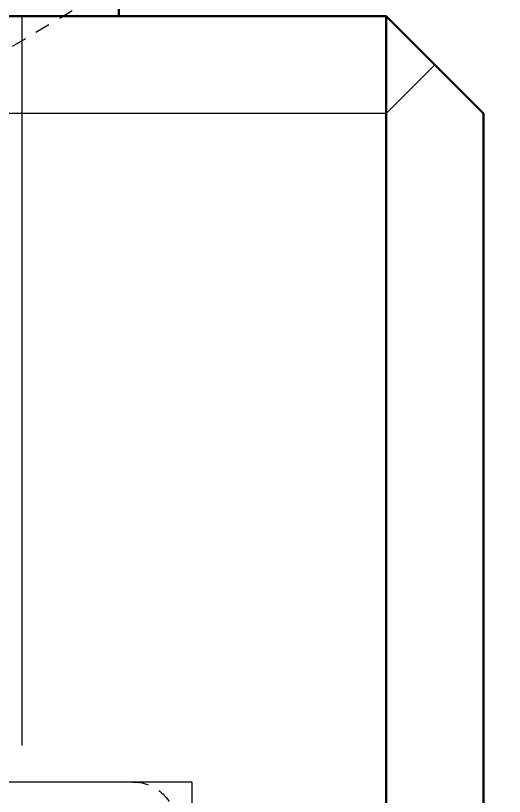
# Model space of a CAD drawing. Header units: millimetres. Extents: x 0 to 860, y -24 to 617.
# Drawn here: x 580.68 to 584.7, y 443.42 to 449.84 of the extents above; entities that cross this region are included whole.
import ezdxf

# ---------------------------------------------------------------- set-up
doc = ezdxf.new("R2010")
doc.units = ezdxf.units.MM
doc.linetypes.add('AM_ISO02W050', pattern=[7.5, 6, -1.5])
doc.linetypes.add('HIDDEN2', pattern=[0.1875, 0.125, -0.0625])
for name, color, linetype, lineweight in [('AM_3', 6, 'AM_ISO02W050', 25), ('Hidden', 7, 'HIDDEN2', 25), ('Visible', 7, 'Continuous', 50)]:
    doc.layers.add(name, color=color, linetype=linetype, lineweight=lineweight)

msp = doc.modelspace()

# ---------------------------------------------------------------- linework, layer by layer
at = {"layer": 'AM_3', "extrusion": (0, 1, 0)}
for p, q in [((580.7257, 449.8389), (580.7257, 443.5389)), ((583.7257, 449.0389), (584.1257, 449.4389)), ((583.7257, 449.0389), (575.0787, 449.0389)), ((582.1257, 443.5389), (575.4962, 443.5389)), ((582.1257, 443.5389), (582.1257, 435.095))]:
    msp.add_line(p, q, dxfattribs=at)
at = {"layer": 'Hidden'}
msp.add_arc((565.2275, 476.1358), 27.5, 244.51664, 325.20984, dxfattribs=at)
at = {"layer": 'Hidden', "extrusion": (1e-16, 0, -1)}
for centre, radius, start, end in [((-565.2275, 476.1358), 30.7, 237.93466, 246.12923), ((-581.6437, 443.1889), 0.35, 90, 185)]:
    msp.add_arc(centre, radius, start, end, dxfattribs=at)
at = {"layer": 'Visible', "extrusion": (0, 1, 0)}
for p, q in [((581.5257, 449.8389), (581.5257, 461.4389)), ((581.5257, 449.8389), (568.5257, 449.8389)), ((583.7256, 449.8389), (568.5257, 449.8389)), ((583.7256, 449.8389), (583.7267, 439.0167)), ((583.7256, 449.8389), (584.5257, 449.0389)), ((584.5266, 439.8168), (584.5257, 449.0389))]:
    msp.add_line(p, q, dxfattribs=at)

doc.saveas('drawing.dxf')
